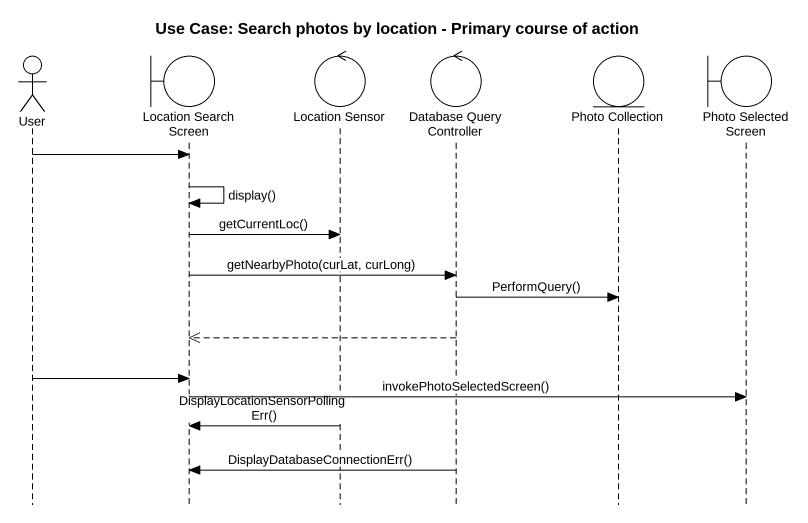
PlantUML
@startuml
title Use Case: Search photos by location - Primary course of action
hide footbox
actor User
boundary "Location Search Screen" as Location_Search_Screen
control "Location Sensor" as Location_Sensor
control "Database Query Controller" as Database_Query_Controller
entity "Photo Collection" as Photo_Collection
boundary "Photo Selected Screen" as Photo_Selected_Screen

User -> Location_Search_Screen
Location_Search_Screen -> Location_Search_Screen : display()
Location_Search_Screen -> Location_Sensor : getCurrentLoc()
Location_Search_Screen -> Database_Query_Controller : getNearbyPhoto(curLat, curLong)
Database_Query_Controller -> Photo_Collection : PerformQuery()
Database_Query_Controller -->> Location_Search_Screen
User -> Location_Search_Screen
Location_Search_Screen -> Photo_Selected_Screen : invokePhotoSelectedScreen()
Location_Sensor -> Location_Search_Screen : DisplayLocationSensorPollingErr()
Database_Query_Controller -> Location_Search_Screen : DisplayDatabaseConnectionErr()
@enduml
